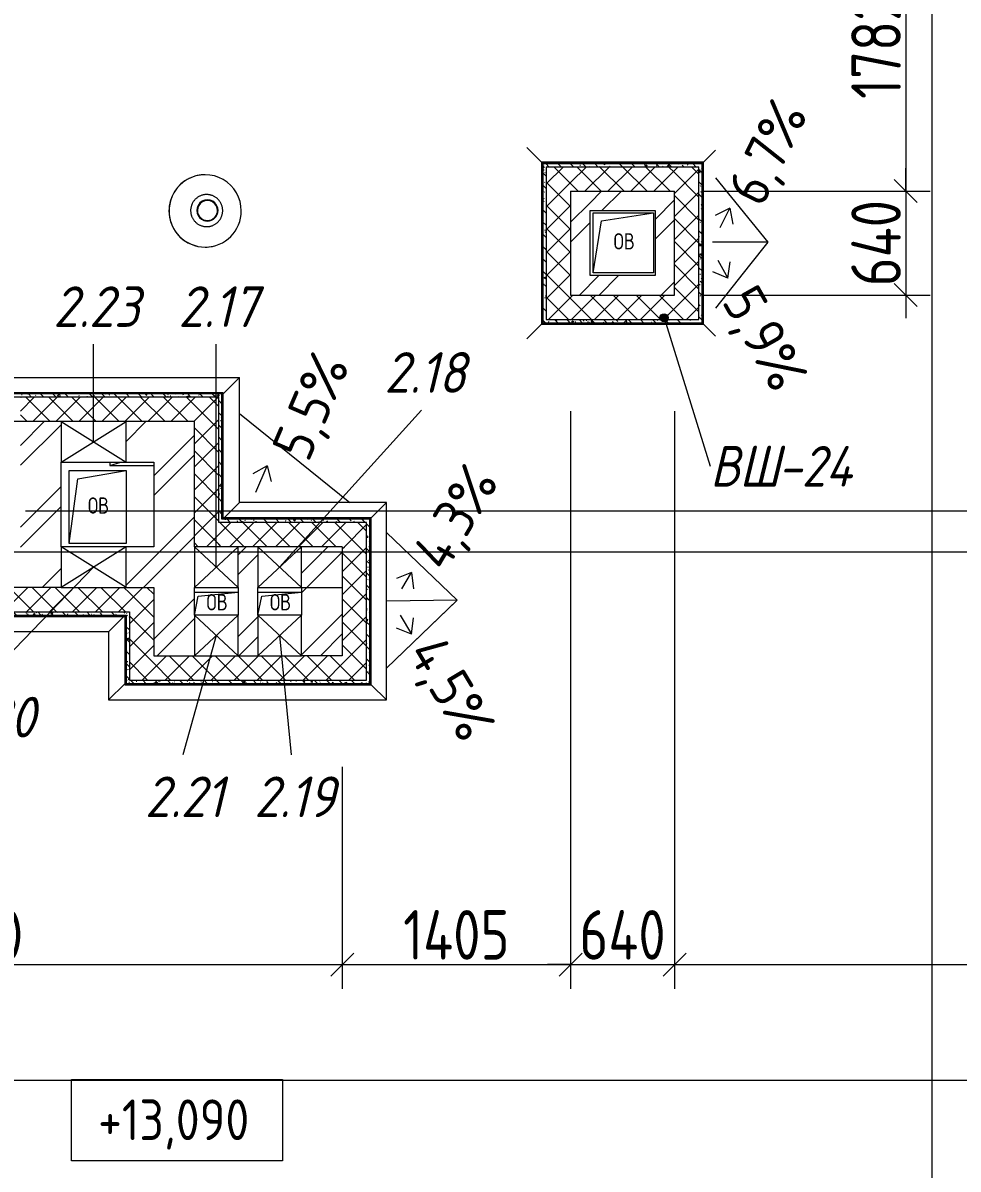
# Model space of a CAD drawing. Header units: millimetres. Extents: x -68946 to 690821, y -552984 to 293768.
# Drawn here: x 122972 to 128727, y -512003 to -504953 of the extents above; entities that cross this region are included whole.
import ezdxf

# ---------------------------------------------------------------- set-up
doc = ezdxf.new("R2010")
doc.units = ezdxf.units.MM
doc.linetypes.add('ADSK_Линия сетки', pattern=[2500, 2000, -250, 0, -250])
doc.layers.get('Defpoints').update_dxf_attribs({"color": 250})
for name, color, linetype, lineweight in [('Аннотация', 250, 'Continuous', 20), ('Крыша', 7, 'Continuous', 5), ('Марки окон', 7, 'Continuous', 9), ('Оборудование', 7, 'Continuous', 9), ('Ограждение', 7, 'Continuous', 5), ('Окна', 7, 'Continuous', 5), ('Оси', 250, 'Continuous', 9), ('Отметки', 7, 'Continuous', 9), ('Перекрытие', 7, 'Continuous', 9), ('Размеры', 7, 'Continuous', 9), ('Стены внутренние', 7, 'Continuous', 9), ('Стены наружные', 7, 'Continuous', 9), ('Стены отделка', 7, 'Continuous', 13), ('Стены перегородки', 7, 'Continuous', 13), ('Стены штриховка', 250, 'Continuous', 9), ('Узлы', 250, 'Continuous', 18)]:
    doc.layers.add(name, color=color, linetype=linetype, lineweight=lineweight)
doc.styles.add('GOST Common_1', font='', dxfattribs={"width": 0.9, "height": 250})
doc.styles.add('GOST Common_2', font='', dxfattribs={"width": 0.8, "height": 350})
doc.styles.add('GOST Common_I', font='', dxfattribs={"width": 0.9, "height": 250})
doc.styles.add('ISOCPEUR', font='isocpeur.ttf', dxfattribs={"width": 0.8, "height": 100})
doc.styles.add('ISOCPEUR_1', font='isocpeur.ttf', dxfattribs={"width": 0.9, "height": 250})
doc.styles.add('ISOCPEUR_I', font='isocpeui.ttf', dxfattribs={"width": 0.9, "height": 12.5})
doc.styles.add('А3', font='ГОСТ тип А.ttf')
doc.styles.get('GOST Common_1').set_extended_font_data('GOST Common')
doc.styles.get('GOST Common_2').set_extended_font_data('GOST Common')
doc.styles.get('GOST Common_I').set_extended_font_data('GOST Common', italic=True)
doc.dimstyles.new('ADSK_Основной_2_мм_1', dxfattribs={"dimscale": 304.8, "dimtxt": 201.142999, "dimasz": 0.463911, "dimexe": 0.492126, "dimexo": 0.492126, "dimgap": 0.098425, "dimtad": 1, "dimdec": 0, "dimdsep": 46, "dimtxsty": 'GOST Common_2', "dimblk1": 'OBLIQUE', "dimblk2": 'OBLIQUE', "dimsah": 1, "dimcen": 0.09, "dimdle": 0.492126, "dimazin": 0, "dimtfac": 1, "dimtdec": 4, "dimtix": 1, "dimtmove": 0, "dimatfit": 3, "dimfxl": 1, "dimtvp": 1, "dimtolj": 1, "dimtzin": 0, "dimlwd": 9, "dimlwe": 9, "dimarcsym": 2})
pattern_1 = [(45, (23667.23, -543980.64), (-251.4472, 251.4472), []), (45, (23667.23, -543599.64), (-251.4472, 251.4472), [])]
pattern_2 = [(135, (23667.23, -543980.64), (-75.43415, -75.43415), [106.68, -17.78, 3.556, -17.78]), (135, (23667.23, -543905.25), (-75.43415, -75.43415), []), (50, (23667.23, -543980.64), (127.52922, -11.15758), [13.335, -146.685]), (355, (23667.23, -543980.64), (-24.66966, 133.74002), [10.668, -117.348]), (100.451, (23677.86, -543981.57), (102.85973, 122.58178), [11.333, -124.663]), (46.184, (23667.23, -543945.08), (189.75516, -29.43036), [20.002, -220.027]), (96.636, (23683.04, -543947.53), (166.1822, 173.1996), [17, -186.995]), (351.184, (23667.23, -543945.08), (166.18393, 173.19757), [16.002, -176.022]), (21, (23685.01, -543953.97), (106.130265, -71.58603), [13.335, -146.685]), (326, (23685.01, -543953.97), (43.26188, 128.93175), [10.668, -117.348]), (71.451, (23693.85, -543959.94), (149.39198, 57.34505), [11.333, -124.663]), (37.5, (23667.23, -543980.64), (2.162228, 59.188357), [3.353, -112.573, 3.353, -115.773, -117.793]), (37.5, (23667.23, -543980.64), (2.162228, 59.188357), [-235.052, 3.353, -114.44]), (7.5, (23667.23, -543980.64), (46.773857, 70.126152), [3.353, -64.567, 3.353, -109.906, -44.895]), (7.5, (23667.23, -543980.64), (46.773857, 70.126152), [-181.178, 3.353, -41.542]), (327.5, (23627.58, -543980.64), (94.913671, -4.010093), [3.353, -41.097, 3.353, -135.331, -184.023]), (327.5, (23627.58, -543980.64), (94.913671, -4.010093), [-183.134, 3.353, -180.67]), (317.5, (23609.8, -543980.64), (103.69057, 17.79882), [3.353, -54.432, 3.353, -88.748, -130.683]), (317.5, (23609.8, -543980.64), (103.69057, 17.79882), [-149.885, 3.353, -127.33])]
pattern_3 = [(45, (23667.23, -543980.64), (-70.71068, 70.71068), []), (135, (23667.23, -543980.64), (-70.71068, -70.71068), [])]

# ---------------------------------------------------------------- blocks, each defined once
blk = doc.blocks.new('Ограждение - Ограждение-35939358-АР3_Кладочный план кровли _17_930 С2-3')
at = {"layer": 'Ограждение'}
for p, q in [((96368, 35283), (96368, 36847)), ((96462, 36753), (96368, 36847)), ((96368, 36847), (100638, 36847)), ((100538, 36747), (100638, 36847)), ((100638, 36077), (100638, 36847)), ((100544, 35983), (100638, 36077)), ((101542, 36077), (100638, 36077)), ((101542, 36077), (101448, 35983)), ((101542, 34863), (101542, 36077)), ((96462, 35377), (96368, 35283)), ((99832, 35283), (99926, 35377)), ((99832, 35283), (96368, 35283)), ((99832, 35283), (99832, 34863)), ((99932, 34963), (99832, 34863)), ((101448, 34957), (101542, 34863)), ((99832, 34863), (101542, 34863))]:
    blk.add_line(p, q, dxfattribs=at)
blk = doc.blocks.new('Ограждение - Ограждение-35939376-АР3_Кладочный план кровли _17_930 С2-3')
at = {"layer": 'Ограждение'}
for p, q in [((102497, 38170.9), (102406.5, 38261.4)), ((103493, 38170.9), (103566.5, 38244.4)), ((102497, 37174.9), (102406.5, 37084.5)), ((103566.5, 37101.4), (103493, 37174.9))]:
    blk.add_line(p, q, dxfattribs=at)
blk = doc.blocks.new('_Wn_-As_OpeningMEP_floor__Rectangular - _Wn_-As_OpeningMEP_floor__Rectangular-37466640-АР3_Кладочный план кровли _17_930 С2-3')
at = {"layer": 'Узлы', "lineweight": 5}
for p, q in [((-175, -175), (-122.3, 222.3)), ((-122.3, 222.3), (175, 275))]:
    blk.add_line(p, q, dxfattribs=at)
blk = doc.blocks.new('_Wn_-As_OpeningMEP_floor__Rectangular - _Wn_-As_OpeningMEP_floor__Rectangular-V30-АР3_Кладочный план кровли _17_930 С2-3')
at = {"layer": 'Узлы', "lineweight": 5}
for p, q in [((-135, -20), (-110.5, 95.5)), ((-110.5, 95.5), (135, 120))]:
    blk.add_line(p, q, dxfattribs=at)
blk = doc.blocks.new('_Wn_-As_OpeningMEP_floor__Rectangular - _Wn_-As_OpeningMEP_floor__Rectangular-37467081-АР3_Кладочный план кровли _17_930 С2-3')
at = {"layer": 'Узлы', "lineweight": 5}
for p, q in [((-135.4, 185.4), (185, 235)), ((-185, -135), (-135.4, 185.4))]:
    blk.add_line(p, q, dxfattribs=at)
blk = doc.blocks.new('TN_Аэратор кровельный ТехноНИКОЛЬ - Аэратор кровельный ТехноНИКОЛЬ 160х460мм-36023644-АР3_Кладочный план кровли _17_930 С2-3')
at = {"layer": 'Оборудование'}
for p, q in [((74130.2, 40914.9), (74130, 40914.8)), ((74175.1, 40763.2), (74174.8, 40763.1)), ((74200, 40635.6), (74200.3, 40635.7)), ((74216.4, 40478.3), (74216.6, 40478.3))]:
    blk.add_line(p, q, dxfattribs=at)
at = {"layer": 'Оборудование', "flags": 128}
for points in [[(74281.3, 40698.4), (74281.3, 40702.4), (74281, 40706.3), (74280.6, 40710.2), (74280.1, 40714.2), (74279.4, 40718), (74278.5, 40721.9), (74277.5, 40725.7), (74276.3, 40729.5), (74275, 40733.2), (74273.6, 40736.9), (74271.9, 40740.5), (74270.2, 40744), (74268.3, 40747.5), (74266.3, 40750.9), (74264.1, 40754.2), (74261.8, 40757.4), (74259.4, 40760.5), (74256.9, 40763.5), (74254.2, 40766.4), (74251.4, 40769.2), (74248.5, 40771.9), (74245.5, 40774.5), (74242.5, 40777), (74239.3, 40779.3), (74236, 40781.5), (74232.6, 40783.6), (74229.2, 40785.5), (74225.7, 40787.3), (74222.1, 40788.9), (74218.4, 40790.4), (74214.7, 40791.8), (74211, 40793), (74207.2, 40794.1), (74203.3, 40795), (74199.4, 40795.7), (74195.5, 40796.3), (74191.6, 40796.8), (74187.7, 40797), (74183.7, 40797.2), (74179.8, 40797.1), (74175.8, 40796.9), (74171.9, 40796.6), (74168, 40796.1), (74164.1, 40795.4), (74160.2, 40794.6), (74156.4, 40793.6), (74152.6, 40792.5), (74148.9, 40791.2), (74145.2, 40789.8), (74141.6, 40788.2), (74138, 40786.5), (74134.6, 40784.6), (74131.1, 40782.7), (74127.8, 40780.5), (74124.6, 40778.3), (74121.4, 40775.9), (74118.4, 40773.4), (74115.5, 40770.7), (74112.6, 40768), (74109.9, 40765.1), (74107.3, 40762.2), (74104.8, 40759.1), (74102.4, 40755.9), (74100.2, 40752.7), (74098.1, 40749.3), (74096.1, 40745.9), (74094.3, 40742.4), (74092.6, 40738.9), (74091.1, 40735.2), (74089.7, 40731.5), (74088.4, 40727.8), (74087.3, 40724), (74086.4, 40720.2), (74085.6, 40716.3), (74085, 40712.4), (74084.5, 40708.5), (74084.2, 40704.5), (74084, 40700.6), (74084, 40698.5)], [(74084, 40698.5), (74084.1, 40694.5), (74084.3, 40690.6), (74084.7, 40686.6), (74085.2, 40682.7), (74085.9, 40678.8), (74086.8, 40675), (74087.8, 40671.2), (74089, 40667.4), (74090.3, 40663.7), (74091.8, 40660), (74093.4, 40656.4), (74095.1, 40652.9), (74097, 40649.4), (74099, 40646), (74101.2, 40642.7), (74103.5, 40639.5), (74105.9, 40636.4), (74108.5, 40633.4), (74111.1, 40630.5), (74113.9, 40627.6), (74116.8, 40624.9), (74119.8, 40622.4), (74122.9, 40619.9), (74126.1, 40617.6), (74129.3, 40615.4), (74132.7, 40613.3), (74136.1, 40611.4), (74139.7, 40609.6), (74143.2, 40607.9), (74146.9, 40606.4), (74150.6, 40605.1), (74154.4, 40603.9), (74158.2, 40602.8), (74162, 40601.9), (74165.9, 40601.2), (74169.8, 40600.6), (74173.7, 40600.1), (74177.6, 40599.9), (74181.6, 40599.7), (74185.5, 40599.8), (74189.5, 40600), (74193.4, 40600.3), (74197.3, 40600.8), (74201.2, 40601.5), (74205.1, 40602.3), (74208.9, 40603.3), (74212.7, 40604.4), (74216.4, 40605.7), (74220.1, 40607.1), (74223.7, 40608.7), (74227.3, 40610.4), (74230.8, 40612.2), (74234.2, 40614.2), (74237.5, 40616.4), (74240.7, 40618.6), (74243.9, 40621), (74246.9, 40623.5), (74249.9, 40626.2), (74252.7, 40628.9), (74255.4, 40631.8), (74258, 40634.7), (74260.5, 40637.8), (74262.9, 40640.9), (74265.1, 40644.2), (74267.2, 40647.5), (74269.2, 40651), (74271, 40654.5), (74272.7, 40658), (74274.2, 40661.7), (74275.6, 40665.4), (74276.9, 40669.1), (74278, 40672.9), (74278.9, 40676.7), (74279.7, 40680.6), (74280.4, 40684.5), (74280.8, 40688.4), (74281.2, 40692.4), (74281.3, 40696.3), (74281.3, 40698.4)]]:
    blk.add_lwpolyline(points, dxfattribs=at)
at = {"layer": 'Оборудование'}
for centre, major_axis, start_param, end_param in [((74173.2, 40696.6), (-43.2, 218.3), 0.253317, 1.375315), ((74173.4, 40696.6), (-43.2, 218.3), 4.516907, 7.6585), ((74173.2, 40696.6), (-43.2, 218.3), 6.087704, 6.312103), ((74187.4, 40699.4), (-12.6, 63.8), 6.087704, 7.6585), ((74187.7, 40699.4), (-12.6, 63.8), 4.516907, 7.6585), ((74187.7, 40699.4), (-12, 60.8), 4.516907, 7.6585), ((74187.4, 40699.4), (-12, 60.8), 4.516907, 5.933399), ((74173.2, 40696.6), (-43.2, 218.3), 1.375315, 2.721712), ((74173.4, 40696.6), (-43.2, 218.3), 1.375315, 4.516907), ((74187.4, 40699.4), (-12.6, 63.8), 1.375315, 3.33881), ((74187.7, 40699.4), (-12.6, 63.8), 1.375315, 4.516907), ((74187.7, 40699.4), (-12, 60.8), 1.375315, 4.516907), ((74187.4, 40699.4), (-12, 60.8), 3.172849, 4.516907), ((74173.2, 40696.6), (-43.2, 218.3), 2.946111, 3.170511)]:
    blk.add_ellipse(centre, major_axis=major_axis, ratio=0.999485, start_param=start_param, end_param=end_param, dxfattribs=at)
blk = doc.blocks.new('_Wn_-As_OpeningMEP_wall__Rectangular - _Wn_-As_OpeningMEP_wall__Rectangular-38106020-АР3_Кладочный план кровли _17_930 С2-3')
at = {"layer": 'Узлы', "lineweight": 5}
for p, q in [((135, -125), (-135, 125)), ((135, 125), (-135, -125)), ((-135, 125), (-135, -125)), ((135, -125), (135, 125))]:
    blk.add_line(p, q, dxfattribs=at)
at = {"layer": 'Узлы'}
for p, q in [((135, 125), (-135, 125)), ((-135, 125), (-135, -125)), ((135, -125), (135, 125)), ((-135, -125), (135, -125))]:
    blk.add_line(p, q, dxfattribs=at)
blk = doc.blocks.new('_Wn_-As_OpeningMEP_wall__Rectangular - _Wn_-As_OpeningMEP_wall__Rectangular-38123671-АР3_Кладочный план кровли _17_930 С2-3')
at = {"layer": 'Узлы', "lineweight": 5}
for p, q in [((200, -125), (-200, 125)), ((200, 125), (-200, -125)), ((-200, 125), (-200, -125)), ((200, -125), (200, 125))]:
    blk.add_line(p, q, dxfattribs=at)
at = {"layer": 'Узлы'}
for p, q in [((200, 125), (-200, 125)), ((-200, 125), (-200, -125)), ((200, -125), (200, 125)), ((-200, -125), (200, -125))]:
    blk.add_line(p, q, dxfattribs=at)
blk = doc.blocks.new('_Wn_-As_OpeningMEP_wall__Rectangular - _Wn_-As_OpeningMEP_wall__Rectangular-38680779-АР3_Кладочный план кровли _17_930 С2-3')
at = {"layer": 'Узлы'}
for p, q in [((200, 60), (-70, 60)), ((200, 39.9), (200, 60))]:
    blk.add_line(p, q, dxfattribs=at)
at = {"layer": 'Узлы', "lineweight": 5}
for p, q in [((200, 60), (133.1, 39.9)), ((200, 39.9), (200, 60))]:
    blk.add_line(p, q, dxfattribs=at)
blk = doc.blocks.new('Высотные отметки - Рамка-32693647-АР3_Кладочный план кровли _17_930 С2-3')
at = {"layer": 'Аннотация'}
for p, q in [((-6.5, 0), (-6.5, 5)), ((-6.5, 5), (6.5, 5)), ((6.5, 5), (6.5, 0)), ((6.5, 0), (-6.5, 0))]:
    blk.add_line(p, q, dxfattribs=at)
blk = doc.blocks.new('_Oblique')
at = {"color": 0, "linetype": 'ByBlock', "lineweight": -2}
blk.add_line((-0.5, -0.5), (0.5, 0.5), dxfattribs=at)
blk = doc.blocks.new('*D6250')
at = {"layer": 'Defpoints', "color": 0, "lineweight": 30, "transparency": 16777216}
for p in [(120307.2, -508959.6), (124937.2, -509379.6), (124937.2, -510745.1)]:
    blk.add_point(p, dxfattribs=at)
at = {"layer": 'Размеры', "color": 0, "lineweight": 9, "transparency": 16777216}
for p, q in [((120307.2, -509109.6), (120307.2, -510895.1)), ((124937.2, -509529.6), (124937.2, -510895.1)), ((120157.2, -510745.1), (125087.2, -510745.1))]:
    blk.add_line(p, q, dxfattribs=at)
at = {"layer": 'Размеры', "color": 0, "lineweight": 9, "transparency": 16777216, "xscale": 141.4, "yscale": 141.4, "zscale": 141.4, "rotation": 180}
blk.add_blockref('_Oblique', (120307.2, -510745.1), dxfattribs=at)
at = {"layer": 'Размеры', "color": 0, "lineweight": 9, "transparency": 16777216, "xscale": 141.4, "yscale": 141.4, "zscale": 141.4}
blk.add_blockref('_Oblique', (124937.2, -510745.1), dxfattribs=at)
at = {"layer": 'Размеры', "color": 0, "transparency": 16777216, "insert": (122622.2, -510562.7), "char_height": 304.8, "width": 625.93, "attachment_point": 5, "style": 'А3'}
blk.add_mtext('\\A1;4630', dxfattribs=at)
blk = doc.blocks.new('*D6251')
at = {"layer": 'Defpoints', "color": 0, "lineweight": 30, "transparency": 16777216}
for p in [(126342.2, -507190.7), (124937.2, -509379.6), (126342.2, -510745.1)]:
    blk.add_point(p, dxfattribs=at)
at = {"layer": 'Размеры', "color": 0, "lineweight": 9, "transparency": 16777216}
for p, q in [((126342.2, -507340.7), (126342.2, -510895.1)), ((124937.2, -509529.6), (124937.2, -510895.1)), ((124787.2, -510745.1), (126492.2, -510745.1))]:
    blk.add_line(p, q, dxfattribs=at)
at = {"layer": 'Размеры', "color": 0, "lineweight": 9, "transparency": 16777216, "xscale": 141.4, "yscale": 141.4, "zscale": 141.4, "rotation": 180}
blk.add_blockref('_Oblique', (124937.2, -510745.1), dxfattribs=at)
at = {"layer": 'Размеры', "color": 0, "lineweight": 9, "transparency": 16777216, "xscale": 141.4, "yscale": 141.4, "zscale": 141.4}
blk.add_blockref('_Oblique', (126342.2, -510745.1), dxfattribs=at)
at = {"layer": 'Размеры', "color": 0, "transparency": 16777216, "insert": (125639.7, -510562.7), "char_height": 304.8, "width": 580.928, "attachment_point": 5, "style": 'А3'}
blk.add_mtext('\\A1;1405', dxfattribs=at)
blk = doc.blocks.new('*D6252')
at = {"layer": 'Defpoints', "color": 0, "lineweight": 30, "transparency": 16777216}
for p in [(126342.2, -507190.7), (126982.2, -507190.7), (126982.2, -510745.1)]:
    blk.add_point(p, dxfattribs=at)
at = {"layer": 'Размеры', "color": 0, "lineweight": 9, "transparency": 16777216}
for p, q in [((126342.2, -507340.7), (126342.2, -510895.1)), ((126982.2, -507340.7), (126982.2, -510895.1)), ((126342.2, -510745.1), (126200.8, -510745.1)), ((126342.2, -510745.1), (126982.2, -510745.1)), ((126982.2, -510745.1), (127123.6, -510745.1))]:
    blk.add_line(p, q, dxfattribs=at)
at = {"layer": 'Размеры', "color": 0, "lineweight": 9, "transparency": 16777216, "xscale": 141.4, "yscale": 141.4, "zscale": 141.4}
blk.add_blockref('_Oblique', (126342.2, -510745.1), dxfattribs=at)
at = {"layer": 'Размеры', "color": 0, "lineweight": 9, "transparency": 16777216, "xscale": 141.4, "yscale": 141.4, "zscale": 141.4, "rotation": 180}
blk.add_blockref('_Oblique', (126982.2, -510745.1), dxfattribs=at)
at = {"layer": 'Размеры', "color": 0, "transparency": 16777216, "insert": (126662.2, -510562.7), "char_height": 304.8, "width": 474.561, "attachment_point": 5, "style": 'А3'}
blk.add_mtext('\\A1;640', dxfattribs=at)
blk = doc.blocks.new('*D6253')
at = {"layer": 'Defpoints', "color": 0, "lineweight": 30, "transparency": 16777216}
for p in [(126982.2, -507190.7), (133212.2, -508693.6), (133212.2, -510745.1)]:
    blk.add_point(p, dxfattribs=at)
at = {"layer": 'Размеры', "color": 0, "lineweight": 9, "transparency": 16777216}
for p, q in [((126982.2, -507340.7), (126982.2, -510895.1)), ((133212.2, -508843.6), (133212.2, -510895.1)), ((126832.2, -510745.1), (133362.2, -510745.1))]:
    blk.add_line(p, q, dxfattribs=at)
at = {"layer": 'Размеры', "color": 0, "lineweight": 9, "transparency": 16777216, "xscale": 141.4, "yscale": 141.4, "zscale": 141.4, "rotation": 180}
blk.add_blockref('_Oblique', (126982.2, -510745.1), dxfattribs=at)
at = {"layer": 'Размеры', "color": 0, "lineweight": 9, "transparency": 16777216, "xscale": 141.4, "yscale": 141.4, "zscale": 141.4}
blk.add_blockref('_Oblique', (133212.2, -510745.1), dxfattribs=at)
at = {"layer": 'Размеры', "color": 0, "transparency": 16777216, "insert": (130097.2, -510562.7), "char_height": 304.8, "width": 605.475, "attachment_point": 5, "style": 'А3'}
blk.add_mtext('\\A1;6230', dxfattribs=at)
blk = doc.blocks.new('*D6387')
at = {"layer": 'Defpoints', "color": 0, "lineweight": 30, "transparency": 16777216}
for p in [(128504.9, -504205.6), (127011.2, -505987.7), (128404.9, -505987.7)]:
    blk.add_point(p, dxfattribs=at)
at = {"layer": 'Размеры', "color": 0, "lineweight": 9, "transparency": 16777216}
for p, q in [((128404.9, -504055.6), (128404.9, -506137.7)), ((128354.9, -504205.6), (128254.9, -504205.6)), ((127161.2, -505987.7), (128554.9, -505987.7))]:
    blk.add_line(p, q, dxfattribs=at)
at = {"layer": 'Размеры', "color": 0, "lineweight": 9, "transparency": 16777216, "xscale": 141.4, "yscale": 141.4, "zscale": 141.4}
for p, rotation in [((128404.9, -504205.6), 90), ((128404.9, -505987.7), 270)]:
    blk.add_blockref('_Oblique', p, dxfattribs=dict(at, rotation=rotation))
at = {"layer": 'Размеры', "color": 0, "transparency": 16777216, "insert": (128222.5, -505096.7), "char_height": 304.8, "width": 560.473, "attachment_point": 5, "rotation": 90, "style": 'А3'}
blk.add_mtext('\\A1;1782', dxfattribs=at)
blk = doc.blocks.new('*D6388')
at = {"layer": 'Defpoints', "color": 0, "lineweight": 30, "transparency": 16777216}
for p in [(127011.2, -505987.7), (127011.2, -506627.7), (128404.9, -506627.7)]:
    blk.add_point(p, dxfattribs=at)
at = {"layer": 'Размеры', "color": 0, "lineweight": 9, "transparency": 16777216}
for p, q in [((128404.9, -505987.7), (128404.9, -505846.3)), ((127161.2, -505987.7), (128554.9, -505987.7)), ((128404.9, -505987.7), (128404.9, -506627.7)), ((127161.2, -506627.7), (128554.9, -506627.7)), ((128404.9, -506627.7), (128404.9, -506769.1))]:
    blk.add_line(p, q, dxfattribs=at)
at = {"layer": 'Размеры', "color": 0, "lineweight": 9, "transparency": 16777216, "xscale": 141.4, "yscale": 141.4, "zscale": 141.4}
for p, rotation in [((128404.9, -505987.7), 270), ((128404.9, -506627.7), 90)]:
    blk.add_blockref('_Oblique', p, dxfattribs=dict(at, rotation=rotation))
at = {"layer": 'Размеры', "color": 0, "transparency": 16777216, "insert": (128222.5, -506307.7), "char_height": 304.8, "width": 474.561, "attachment_point": 5, "rotation": 90, "style": 'А3'}
blk.add_mtext('\\A1;640', dxfattribs=at)

msp = doc.modelspace()

# ---------------------------------------------------------------- hatches: boundary and pattern name
at = {"layer": 'Аннотация'}
h = msp.add_hatch(color=256, dxfattribs=at)
edge = h.paths.add_edge_path()
edge.add_arc((126917.771, -506766.8566), 25, 0, 360)
at = {"layer": 'Стены внутренние', "lineweight": 5}
h = msp.add_hatch(dxfattribs=at)
h.set_pattern_fill('FP_43', color=256, style=0, pattern_type=2)
h.set_pattern_definition(pattern_1)
h.paths.add_polyline_path([(122957.2305, -508425.6404), (123207.2305, -508425.6404), (123207.2305, -507405.6404), (122957.2305, -507405.6404), (122957.2305, -508175.6404)])
h = msp.add_hatch(dxfattribs=at)
h.set_pattern_fill('FP_43', color=256, style=0, pattern_type=2)
h.set_pattern_definition(pattern_1)
h.paths.add_polyline_path([(123607.2305, -507655.6404), (123777.2308, -507655.6404), (123777.2308, -507405.6404), (123607.2305, -507405.6404)])
h = msp.add_hatch(dxfattribs=at)
h.set_pattern_fill('FP_43', color=256, style=0, pattern_type=2)
h.set_pattern_definition(pattern_1)
h.paths.add_polyline_path([(123777.2308, -508595.6404), (124027.2308, -508595.6404), (124027.2308, -507405.6404), (123777.2308, -507405.6404), (123777.2308, -508509.8167)])
h = msp.add_hatch(dxfattribs=at)
h.set_pattern_fill('FP_43', color=256, style=0, pattern_type=2)
h.set_pattern_definition(pattern_1)
h.paths.add_polyline_path([(123607.2305, -508425.6404), (123777.2308, -508425.6404), (123777.2308, -508175.6404), (123607.2305, -508175.6404), (123607.2305, -508414.4049)])
h.paths.add_polyline_path([(124417.2308, -508425.6404), (124417.2308, -508175.6404), (124297.2308, -508175.6404), (124297.2308, -508425.6404)])
h.paths.add_polyline_path([(124937.2308, -508425.6404), (124937.2308, -508175.6404), (124687.2308, -508175.6404), (124687.2308, -508425.6404)])
h = msp.add_hatch(dxfattribs=at)
h.set_pattern_fill('FP_43', color=256, style=0, pattern_type=2)
h.set_pattern_definition(pattern_1)
h.paths.add_polyline_path([(124687.2308, -508595.6404), (124937.2308, -508595.6404), (124937.2308, -508425.6404), (124687.2308, -508425.6404)])
h = msp.add_hatch(dxfattribs=at)
h.set_pattern_fill('FP_43', color=256, style=0, pattern_type=2)
h.set_pattern_definition(pattern_1)
h.paths.add_polyline_path([(124027.2308, -508845.6404), (124027.2308, -508595.6404), (123777.2308, -508595.6404), (123777.2308, -508845.6404), (123930.682, -508845.6404)])
h.paths.add_polyline_path([(124687.2308, -508845.6404), (124937.2308, -508845.6404), (124937.2308, -508595.6404), (124687.2308, -508595.6404), (124687.2308, -508786.0345)])
h.paths.add_polyline_path([(124297.2308, -508845.6404), (124417.2308, -508845.6404), (124417.2308, -508595.6404), (124297.2308, -508595.6404), (124297.2308, -508786.0345)])
at = {"layer": 'Стены наружные', "lineweight": 5}
h = msp.add_hatch(dxfattribs=at)
h.set_pattern_fill('FP_48', color=256, style=0, pattern_type=2)
h.set_pattern_definition(pattern_2)
h.paths.add_polyline_path([(126192.2304, -506777.7065), (126192.2304, -505817.7065), (126172.2304, -505817.7065), (126172.2304, -506777.7065)])
h = msp.add_hatch(dxfattribs=at)
h.set_pattern_fill('FP_48', color=256, style=0, pattern_type=2)
h.set_pattern_definition(pattern_2)
h.paths.add_polyline_path([(127132.2304, -505837.7065), (127132.2304, -505817.7065), (126192.2304, -505817.7065), (126192.2304, -505837.7065), (127120.6026, -505837.7065)])
h = msp.add_hatch(dxfattribs=at)
h.set_pattern_fill('FP_33', color=256, style=0, pattern_type=2)
h.set_pattern_definition(pattern_3)
h.paths.add_polyline_path([(126192.2304, -506627.7065), (126342.2304, -506627.7065), (126342.2304, -505837.7065), (126192.2304, -505837.7065), (126192.2304, -506576.2917)])
h = msp.add_hatch(dxfattribs=at)
h.set_pattern_fill('FP_33', color=256, style=0, pattern_type=2)
h.set_pattern_definition(pattern_3)
h.paths.add_polyline_path([(126862.2304, -505987.7065), (126982.2304, -505987.7065), (126982.2304, -505837.7065), (126342.2304, -505837.7065), (126342.2304, -505987.7065), (126766.167, -505987.7065)])
h = msp.add_hatch(dxfattribs=at)
h.set_pattern_fill('FP_33', color=256, style=0, pattern_type=2)
h.set_pattern_definition(pattern_3)
h.paths.add_polyline_path([(126982.2304, -506777.7065), (127132.2304, -506777.7065), (127132.2304, -505837.7065), (126982.2304, -505837.7065), (126982.2304, -506627.7065)])
h = msp.add_hatch(dxfattribs=at)
h.set_pattern_fill('FP_48', color=256, style=0, pattern_type=2)
h.set_pattern_definition(pattern_2)
h.paths.add_polyline_path([(127132.2304, -506797.7065), (127152.2304, -506797.7065), (127152.2304, -505817.7065), (127132.2304, -505817.7065), (127132.2304, -506777.7065)])
h = msp.add_hatch(dxfattribs=at)
h.set_pattern_fill('FP_43', color=256, style=0, pattern_type=2)
h.set_pattern_definition(pattern_1)
h.paths.add_polyline_path([(126342.2304, -506507.7065), (126462.2304, -506507.7065), (126462.2304, -505987.7065), (126342.2304, -505987.7065), (126342.2304, -506023.856)])
h = msp.add_hatch(dxfattribs=at)
h.set_pattern_fill('FP_43', color=256, style=0, pattern_type=2)
h.set_pattern_definition(pattern_1)
h.paths.add_polyline_path([(126766.167, -506107.7065), (126862.2304, -506107.7065), (126862.2304, -505987.7065), (126462.2304, -505987.7065), (126462.2304, -506107.7065)])
h = msp.add_hatch(dxfattribs=at)
h.set_pattern_fill('FP_43', color=256, style=0, pattern_type=2)
h.set_pattern_definition(pattern_1)
h.paths.add_polyline_path([(126862.2304, -506627.7065), (126982.2304, -506627.7065), (126982.2304, -505987.7065), (126862.2304, -505987.7065), (126862.2304, -506576.2917)])
h = msp.add_hatch(dxfattribs=at)
h.set_pattern_fill('FP_43', color=256, style=0, pattern_type=2)
h.set_pattern_definition(pattern_1)
h.paths.add_polyline_path([(126766.167, -506627.7065), (126862.2304, -506627.7065), (126862.2304, -506507.7065), (126342.2304, -506507.7065), (126342.2304, -506627.7065)])
h = msp.add_hatch(dxfattribs=at)
h.set_pattern_fill('FP_33', color=256, style=0, pattern_type=2)
h.set_pattern_definition(pattern_3)
h.paths.add_polyline_path([(126862.2304, -506777.7065), (126982.2304, -506777.7065), (126982.2304, -506627.7065), (126192.2304, -506627.7065), (126192.2304, -506777.7065), (126766.167, -506777.7065)])
h = msp.add_hatch(dxfattribs=at)
h.set_pattern_fill('FP_48', color=256, style=0, pattern_type=2)
h.set_pattern_definition(pattern_2)
h.paths.add_polyline_path([(126172.2304, -506797.7065), (127132.2304, -506797.7065), (127132.2304, -506777.7065), (126172.2304, -506777.7065)])
h = msp.add_hatch(dxfattribs=at)
h.set_pattern_fill('FP_48', color=256, style=0, pattern_type=2)
h.set_pattern_definition(pattern_2)
h.paths.add_polyline_path([(123930.682, -507255.6404), (124197.2308, -507255.6404), (124197.2308, -507235.6404), (122957.2305, -507235.6404), (122957.2305, -507255.6404)])
h = msp.add_hatch(dxfattribs=at)
h.set_pattern_fill('FP_33', color=256, style=0, pattern_type=2)
h.set_pattern_definition(pattern_3)
h.paths.add_polyline_path([(123777.2308, -507405.6404), (124177.2308, -507405.6404), (124177.2308, -507255.6404), (122957.2305, -507255.6404), (122957.2305, -507405.6404), (123607.2305, -507405.6404)])
h = msp.add_hatch(dxfattribs=at)
h.set_pattern_fill('FP_48', color=256, style=0, pattern_type=2)
h.set_pattern_definition(pattern_2)
h.paths.add_polyline_path([(124177.2308, -508025.6404), (124197.2308, -508025.6404), (124197.2308, -507255.6404), (124177.2308, -507255.6404), (124177.2308, -507681.1631)])
h = msp.add_hatch(dxfattribs=at)
h.set_pattern_fill('FP_33', color=256, style=0, pattern_type=2)
h.set_pattern_definition(pattern_3)
h.paths.add_polyline_path([(124027.2308, -508175.6404), (124177.2308, -508175.6404), (124177.2308, -507405.6404), (124027.2308, -507405.6404), (124027.2308, -507681.1631)])
h = msp.add_hatch(dxfattribs=at)
h.set_pattern_fill('FP_33', color=256, style=0, pattern_type=2)
h.set_pattern_definition(pattern_3)
h.paths.add_polyline_path([(124177.2308, -508175.6404), (125087.2308, -508175.6404), (125087.2308, -508025.6404), (124177.2308, -508025.6404)])
h = msp.add_hatch(dxfattribs=at)
h.set_pattern_fill('FP_48', color=256, style=0, pattern_type=2)
h.set_pattern_definition(pattern_2)
h.paths.add_polyline_path([(124205.2308, -508025.6404), (125107.2308, -508025.6404), (125107.2308, -508005.6404), (124197.2308, -508005.6404), (124197.2308, -508025.6404)])
h = msp.add_hatch(dxfattribs=at)
h.set_pattern_fill('FP_48', color=256, style=0, pattern_type=2)
h.set_pattern_definition(pattern_2)
h.paths.add_polyline_path([(125107.2308, -509015.6404), (125107.2308, -508025.6404), (125087.2308, -508025.6404), (125087.2308, -509015.6404)])
h = msp.add_hatch(dxfattribs=at)
h.set_pattern_fill('FP_33', color=256, style=0, pattern_type=2)
h.set_pattern_definition(pattern_3)
h.paths.add_polyline_path([(124937.2308, -508995.6404), (125087.2308, -508995.6404), (125087.2308, -508175.6404), (124937.2308, -508175.6404), (124937.2308, -508845.6404)])
h = msp.add_hatch(dxfattribs=at)
h.set_pattern_fill('FP_33', color=256, style=0, pattern_type=2)
h.set_pattern_definition(pattern_3)
h.paths.add_polyline_path([(122779.2305, -508575.6404), (123627.2308, -508575.6404), (123627.2308, -508425.6404), (122779.2305, -508425.6404)])
h = msp.add_hatch(dxfattribs=at)
h.set_pattern_fill('FP_33', color=256, style=0, pattern_type=2)
h.set_pattern_definition(pattern_3)
h.paths.add_polyline_path([(123627.2308, -508995.6404), (123777.2308, -508995.6404), (123777.2308, -508425.6404), (123627.2308, -508425.6404), (123627.2308, -508786.0345)])
h = msp.add_hatch(dxfattribs=at)
h.set_pattern_fill('FP_48', color=256, style=0, pattern_type=2)
h.set_pattern_definition(pattern_2)
h.paths.add_polyline_path([(122779.2305, -508595.6404), (123607.2308, -508595.6404), (123607.2308, -508575.6404), (122779.2305, -508575.6404)])
h = msp.add_hatch(dxfattribs=at)
h.set_pattern_fill('FP_48', color=256, style=0, pattern_type=2)
h.set_pattern_definition(pattern_2)
h.paths.add_polyline_path([(123627.2308, -509015.6404), (123627.2308, -508575.6404), (123607.2308, -508575.6404), (123607.2308, -509015.6404)])
h = msp.add_hatch(dxfattribs=at)
h.set_pattern_fill('FP_33', color=256, style=0, pattern_type=2)
h.set_pattern_definition(pattern_3)
h.paths.add_polyline_path([(123777.2308, -508995.6404), (124937.2308, -508995.6404), (124937.2308, -508845.6404), (123777.2308, -508845.6404)])
h = msp.add_hatch(dxfattribs=at)
h.set_pattern_fill('FP_48', color=256, style=0, pattern_type=2)
h.set_pattern_definition(pattern_2)
h.paths.add_polyline_path([(123627.2308, -509015.6404), (125087.2308, -509015.6404), (125087.2308, -508995.6404), (123627.2308, -508995.6404)])

# ---------------------------------------------------------------- linework, layer by layer
at = {"layer": 'Аннотация'}
msp.add_line((126917.771, -506766.8566), (127202.1949, -507680.3339), dxfattribs=at)
msp.add_circle((126917.771, -506766.8566), 25, dxfattribs=at)
at = {"layer": 'Крыша'}
for p, q in [((128567.2304, -514499.641), (128567.2304, -504575.6404)), ((127233.7261, -505906.0157), (127556.5622, -506302.7065)), ((127556.5622, -506302.7065), (127216.6983, -506301.3825)), ((127556.5622, -506302.7065), (127444.2065, -506443.6005)), ((127444.2065, -506443.6005), (127233.7261, -506707.5429)), ((124305.2308, -507356.3602), (124985.0188, -507903.6404)), ((125209.2308, -508087.6104), (125644.9405, -508504.6404)), ((125644.9405, -508504.6404), (125209.2308, -508921.6703)), ((125644.9405, -508504.6404), (125209.2308, -508509.5757)), ((125638.9405, -508510.6404), (125209.2308, -508921.9276))]:
    msp.add_line(p, q, dxfattribs=at)
at = {"layer": 'Марки окон'}
for p, q in [((123407.2305, -507530.6404), (123407.2311, -506929.7867)), ((124162.2308, -508300.6404), (124162.2321, -506929.7867)), ((124552.2308, -508300.6404), (125424.9309, -507334.4324)), ((123407.2305, -508300.6404), (122766.0937, -508964.5221)), ((124162.2308, -508720.6404), (123956.3603, -509454.5221)), ((124552.2308, -508720.6404), (124623.8361, -509454.5221))]:
    msp.add_line(p, q, dxfattribs=at)
at = {"layer": 'Оси', "linetype": 'ADSK_Линия сетки', "ltscale": 100}
for p, q in [((128567.2304, -547719.4803), (128567.2304, -482778.6358)), ((179694.6279, -507955.4895), (122987.2298, -507955.4895)), ((88763.207, -508205.64), (180488.1093, -508205.64)), ((88763.207, -511455.64), (180488.1093, -511455.64))]:
    msp.add_line(p, q, dxfattribs=at)
at = {"layer": 'Перекрытие'}
for p, q in [((126482.2305, -506490.6404), (126482.2305, -506120.6404)), ((126482.2305, -506120.6404), (126852.2305, -506120.6404)), ((126852.2305, -506120.6404), (126852.2305, -506490.6404)), ((126852.2305, -506490.6404), (126482.2305, -506490.6404)), ((123257.2305, -508155.6995), (123257.2305, -507705.6995)), ((123257.2305, -507705.6995), (123607.2305, -507705.6995)), ((123607.2305, -507705.6995), (123607.2305, -508155.6995)), ((123607.2305, -508155.6995), (123257.2305, -508155.6995)), ((124027.2308, -508455.6404), (124297.2308, -508455.6404)), ((124417.2308, -508455.6404), (124687.2308, -508455.6404))]:
    msp.add_line(p, q, dxfattribs=at)
at = {"layer": 'Размеры'}
for p, q in [((127322.0293, -506092.6025), (127231.5769, -506137.174)), ((127263.6935, -506210.8041), (127322.0293, -506092.6025)), ((127322.0293, -506092.6025), (127341.6713, -506191.5087)), ((127248.9725, -506412.6919), (127310.9519, -506523.0762)), ((127310.9519, -506523.0762), (127325.3105, -506423.266)), ((127310.9519, -506523.0762), (127218.2588, -506483.3741)), ((124475.7866, -507676.8636), (124387.8466, -507726.2074)), ((124406.4493, -507838.6172), (124475.7866, -507676.8636)), ((124475.7866, -507676.8636), (124500.6885, -507774.5782)), ((125364.4228, -508333.4283), (125270.7321, -508370.7152)), ((125304.6775, -508433.658), (125364.4228, -508333.4283)), ((125364.4228, -508333.4283), (125376.1903, -508433.5772)), ((125293.3434, -508595.1691), (125364.0227, -508713.1366)), ((125364.0227, -508713.1366), (125375.5645, -508612.9615)), ((125364.0227, -508713.1366), (125270.2482, -508676.0609))]:
    msp.add_line(p, q, dxfattribs=at)
at = {"layer": 'Стены отделка', "lineweight": 5}
for p, q in [((126164.2304, -505809.7065), (126164.2304, -506805.7065)), ((127160.2304, -505809.7065), (126164.2304, -505809.7065)), ((127160.2304, -506805.7065), (127160.2304, -505809.7065)), ((126164.2304, -506805.7065), (127160.2304, -506805.7065)), ((124205.2308, -507227.6404), (120129.2298, -507227.6404)), ((124205.2308, -507997.6404), (124205.2308, -507227.6404)), ((125115.2308, -507997.6404), (124205.2308, -507997.6404)), ((125115.2308, -509023.6404), (125115.2308, -507997.6404)), ((120129.2298, -508603.6404), (123599.2308, -508603.6404)), ((123599.2308, -508603.6404), (123599.2308, -509023.6404)), ((123599.2308, -509023.6404), (125115.2308, -509023.6404))]:
    msp.add_line(p, q, dxfattribs=at)
at = {"layer": 'Стены перегородки'}
for p, q in [((126342.2304, -505987.7065), (126342.2304, -506627.7065)), ((126342.2304, -505987.7065), (126982.2304, -505987.7065)), ((126982.2304, -506627.7065), (126982.2304, -505987.7065)), ((126462.2304, -506507.7065), (126462.2304, -506107.7065)), ((126462.2304, -506107.7065), (126862.2304, -506107.7065)), ((126862.2304, -506107.7065), (126862.2304, -506507.7065)), ((126862.2304, -506507.7065), (126462.2304, -506507.7065)), ((126342.2304, -506627.7065), (126982.2304, -506627.7065)), ((123207.2305, -507405.6404), (120307.2298, -507405.6404)), ((124027.2308, -507405.6404), (123607.2305, -507405.6404)), ((124027.2308, -508175.6404), (124027.2308, -507405.6404)), ((123207.2305, -508175.6404), (123207.2305, -507655.6404)), ((123607.2305, -507655.6404), (123777.2308, -507655.6404)), ((123777.2308, -507655.6404), (123777.2308, -508175.6404)), ((123777.2308, -508175.6404), (123607.2305, -508175.6404)), ((124417.2308, -508175.6404), (124297.2308, -508175.6404)), ((124937.2308, -508175.6404), (124687.2308, -508175.6404)), ((124937.2308, -508175.6404), (124937.2308, -508845.6404)), ((123207.2305, -508425.6404), (122517.2298, -508425.6404)), ((123607.2305, -508425.6404), (123777.2308, -508425.6404)), ((123777.2308, -508425.6404), (123777.2308, -508845.6404)), ((124027.2308, -508595.6404), (124027.2308, -508425.6404)), ((124297.2308, -508425.6404), (124297.2308, -508595.6404)), ((124417.2308, -508595.6404), (124417.2308, -508425.6404)), ((124687.2308, -508425.6404), (124687.2308, -508595.6404)), ((124687.2308, -508425.6404), (124937.2308, -508425.6404)), ((123777.2308, -508845.6404), (124027.2308, -508845.6404)), ((124297.2308, -508845.6404), (124417.2308, -508845.6404)), ((124937.2308, -508845.6404), (124687.2308, -508845.6404))]:
    msp.add_line(p, q, dxfattribs=at)
at = {"layer": 'Стены штриховка'}
for p, q in [((126168.2304, -505813.7065), (126168.2304, -506801.7065)), ((126168.2304, -505813.7065), (127156.2304, -505813.7065)), ((126172.2304, -505817.7065), (126172.2304, -506797.7065)), ((126172.2304, -505817.7065), (127152.2304, -505817.7065)), ((126192.2304, -505837.7065), (126192.2304, -506777.7065)), ((126192.2304, -505837.7065), (127132.2304, -505837.7065)), ((127132.2304, -506777.7065), (127132.2304, -505837.7065)), ((127152.2304, -506797.7065), (127152.2304, -505817.7065)), ((127156.2304, -506801.7065), (127156.2304, -505813.7065)), ((126168.2304, -506801.7065), (127156.2304, -506801.7065)), ((126172.2304, -506797.7065), (127152.2304, -506797.7065)), ((126192.2304, -506777.7065), (127132.2304, -506777.7065)), ((124201.2308, -507231.6404), (120133.2298, -507231.6404)), ((124197.2308, -507235.6404), (120137.2298, -507235.6404)), ((124197.2308, -508005.6404), (124197.2308, -507235.6404)), ((124201.2308, -508001.6404), (124201.2308, -507231.6404)), ((124177.2308, -507255.6404), (120157.2298, -507255.6404)), ((124177.2308, -508025.6404), (124177.2308, -507255.6404)), ((125087.2308, -508025.6404), (124177.2308, -508025.6404)), ((125107.2308, -508005.6404), (124197.2308, -508005.6404)), ((125111.2308, -508001.6404), (124201.2308, -508001.6404)), ((125087.2308, -508995.6404), (125087.2308, -508025.6404)), ((125107.2308, -509015.6404), (125107.2308, -508005.6404)), ((125111.2308, -509019.6404), (125111.2308, -508001.6404)), ((120157.2298, -508575.6404), (123627.2308, -508575.6404)), ((123627.2308, -508575.6404), (123627.2308, -508995.6404)), ((120133.2298, -508599.6404), (123603.2308, -508599.6404)), ((120137.2298, -508595.6404), (123607.2308, -508595.6404)), ((123603.2308, -508599.6404), (123603.2308, -509019.6404)), ((123607.2308, -508595.6404), (123607.2308, -509015.6404)), ((123627.2308, -508995.6404), (125087.2308, -508995.6404)), ((123603.2308, -509019.6404), (125111.2308, -509019.6404)), ((123607.2308, -509015.6404), (125107.2308, -509015.6404))]:
    msp.add_line(p, q, dxfattribs=at)

# ---------------------------------------------------------------- block references
at = {"layer": 'Оборудование'}
msp.add_blockref('TN_Аэратор кровельный ТехноНИКОЛЬ - Аэратор кровельный ТехноНИКОЛЬ 160х460мм-36023644-АР3_Кладочный план кровли _17_930 С2-3', (49920.339, -546805.9836), dxfattribs=at)
at = {"layer": 'Ограждение'}
for name in ['Ограждение - Ограждение-35939376-АР3_Кладочный план кровли _17_930 С2-3', 'Ограждение - Ограждение-35939358-АР3_Кладочный план кровли _17_930 С2-3']:
    msp.add_blockref(name, (23667.2298, -543980.641), dxfattribs=at)
at = {"layer": 'Окна'}
for name, p in [('_Wn_-As_OpeningMEP_floor__Rectangular - _Wn_-As_OpeningMEP_floor__Rectangular-37467081-АР3_Кладочный план кровли _17_930 С2-3', (126667.2305, -506355.6404)), ('_Wn_-As_OpeningMEP_floor__Rectangular - _Wn_-As_OpeningMEP_floor__Rectangular-37466640-АР3_Кладочный план кровли _17_930 С2-3', (123432.2305, -507980.6995)), ('_Wn_-As_OpeningMEP_wall__Rectangular - _Wn_-As_OpeningMEP_wall__Rectangular-38123671-АР3_Кладочный план кровли _17_930 С2-3', (123407.2305, -508300.6404)), ('_Wn_-As_OpeningMEP_wall__Rectangular - _Wn_-As_OpeningMEP_wall__Rectangular-38106020-АР3_Кладочный план кровли _17_930 С2-3', (124162.2308, -508300.6404)), ('_Wn_-As_OpeningMEP_wall__Rectangular - _Wn_-As_OpeningMEP_wall__Rectangular-38106020-АР3_Кладочный план кровли _17_930 С2-3', (124552.2308, -508300.6404)), ('_Wn_-As_OpeningMEP_floor__Rectangular - _Wn_-As_OpeningMEP_floor__Rectangular-V30-АР3_Кладочный план кровли _17_930 С2-3', (124162.2308, -508575.6404)), ('_Wn_-As_OpeningMEP_floor__Rectangular - _Wn_-As_OpeningMEP_floor__Rectangular-V30-АР3_Кладочный план кровли _17_930 С2-3', (124552.2308, -508575.6404)), ('_Wn_-As_OpeningMEP_wall__Rectangular - _Wn_-As_OpeningMEP_wall__Rectangular-38106020-АР3_Кладочный план кровли _17_930 С2-3', (124162.2308, -508720.6404)), ('_Wn_-As_OpeningMEP_wall__Rectangular - _Wn_-As_OpeningMEP_wall__Rectangular-38106020-АР3_Кладочный план кровли _17_930 С2-3', (124552.2308, -508720.6404))]:
    msp.add_blockref(name, p, dxfattribs=at)
at = {"layer": 'Окна', "rotation": 180}
for name, p in [('_Wn_-As_OpeningMEP_wall__Rectangular - _Wn_-As_OpeningMEP_wall__Rectangular-38123671-АР3_Кладочный план кровли _17_930 С2-3', (123407.2305, -507530.6404)), ('_Wn_-As_OpeningMEP_wall__Rectangular - _Wn_-As_OpeningMEP_wall__Rectangular-38680779-АР3_Кладочный план кровли _17_930 С2-3', (123707.2298, -507615.7001))]:
    msp.add_blockref(name, p, dxfattribs=at)
at = {"layer": 'Отметки', "xscale": 99.99999999999993, "yscale": 99.99999999999993, "zscale": 99.99999999999993}
msp.add_blockref('Высотные отметки - Рамка-32693647-АР3_Кладочный план кровли _17_930 С2-3', (123920.502, -511951.641), dxfattribs=at)

# ---------------------------------------------------------------- texts
at = {"layer": 'Аннотация', "attachment_point": 1}
for s, insert, char_height, width, style in [('ОВ', (126607.2515, -506246.685), 100, 160.3375, 'ISOCPEUR'), ('ВШ', (127202.1949, -507555.3339), 250, 505.063125, 'GOST Common_I'), ('-24', (127618.9137, -507555.3339), 250, 620.506125, 'GOST Common_I'), ('ОВ', (123372.2515, -507871.744), 100, 160.3375, 'ISOCPEUR'), ('ОВ', (124102.2519, -508466.685), 100, 160.3375, 'ISOCPEUR'), ('ОВ', (124492.2519, -508466.685), 100, 160.3375, 'ISOCPEUR')]:
    msp.add_mtext(s, dxfattribs=dict(at, insert=insert, char_height=char_height, width=width, style=style))
at = {"layer": 'Марки окон', "char_height": 250, "attachment_point": 1, "style": 'ISOCPEUR_I'}
for s, insert, width in [('2.23', (123159.0353, -506573.4325), 577.215), ('2.17', (123928.9484, -506573.4325), 529.11375), ('2.18', (125196.6107, -506978.0782), 529.11375), ('2.20', (122520.3798, -509098.168), 577.215), ('2.21', (123723.0766, -509588.168), 529.11375), ('2.19', (124395.5158, -509588.168), 529.11375)]:
    msp.add_mtext(s, dxfattribs=dict(at, insert=insert, width=width))
at = {"layer": 'Отметки', "insert": (123435.2558, -511574.9339), "char_height": 250, "width": 1164.590943, "attachment_point": 1, "line_spacing_factor": 1.022761, "style": 'GOST Common_1'}
msp.add_mtext('+13,090', dxfattribs=at)
at = {"layer": 'Размеры', "char_height": 250, "attachment_point": 1, "line_spacing_factor": 1.149209, "style": 'ISOCPEUR_1'}
for s, insert, width, rotation in [('6,7%', (127296.9255, -505985.9608), 854.495671, 63.73236494), ('5,9%', (127487.7336, -506543.7922), 854.495671, 299.31364715), ('5,5%', (124498.6812, -507563.9781), 854.495671, 66.79714802), ('4,3%', (125356.8202, -508211.755), 884.373142, 59.20150552), ('4,5%', (125548.4769, -508697.7485), 884.373142, 300.9275728)]:
    msp.add_mtext(s, dxfattribs=dict(at, insert=insert, width=width, rotation=rotation))

# ---------------------------------------------------------------- dimensions: what is measured, and where the dimension line sits
at = {"layer": 'Размеры'}
for base, p1, p2, override, picture, middle in [((128404.8655, -505987.7065), (128504.8504, -504205.6404), (127011.2304, -505987.7065), {"dimtxt": 1, "dimlfac": 1, "dimpost": '<>', "dimtxsty": 'А3', "dimfxl": 2325.222658}, '*D6387', (128222.4655, -505096.6735)), ((128404.8655, -506627.7065), (127011.2304, -505987.7065), (127011.2304, -506627.7065), {"dimtxt": 1, "dimlfac": 1, "dimpost": '<>', "dimtxsty": 'А3', "dimfxl": 640}, '*D6388', (128222.4655, -506307.7065))]:
    dim = msp.add_linear_dim(base=base, p1=p1, p2=p2, angle=90, dimstyle='ADSK_Основной_2_мм_1', override=override, dxfattribs=at)
    dim.commit()
    dim.dimension.update_dxf_attribs({"geometry": picture, "text_midpoint": middle})
for base, p1, p2, override, picture, middle in [((126342.2304, -510745.0745), (124937.2308, -509379.6404), (126342.2304, -507190.7065), {"dimtxt": 1, "dimlfac": 1, "dimpost": '<>', "dimtxsty": 'А3', "dimfxl": 2601.048892}, '*D6251', (125639.7306, -510562.6745)), ((126982.2304, -510745.0745), (126342.2304, -507190.7065), (126982.2304, -507190.7065), {"dimtxt": 1, "dimlfac": 1, "dimpost": '<>', "dimtxsty": 'А3', "dimfxl": 640}, '*D6252', (126662.2304, -510562.6745)), ((133212.2304, -510745.0745), (126982.2304, -507190.7065), (133212.2304, -508693.6404), {"dimtxt": 1, "dimlfac": 1, "dimpost": '<>', "dimtxsty": 'А3', "dimfxl": 6408.721419}, '*D6253', (130097.2304, -510562.6745)), ((124937.2308, -510745.0745), (120307.2298, -508959.6404), (124937.2308, -509379.6404), {"dimtxt": 1, "dimlfac": 1, "dimpost": '<>', "dimtxsty": 'А3', "dimfxl": 4649.011643}, '*D6250', (122622.2303, -510562.6745))]:
    dim = msp.add_linear_dim(base=base, p1=p1, p2=p2, dimstyle='ADSK_Основной_2_мм_1', override=override, dxfattribs=at)
    dim.commit()
    dim.dimension.update_dxf_attribs({"geometry": picture, "text_midpoint": middle})

doc.saveas('drawing.dxf')
